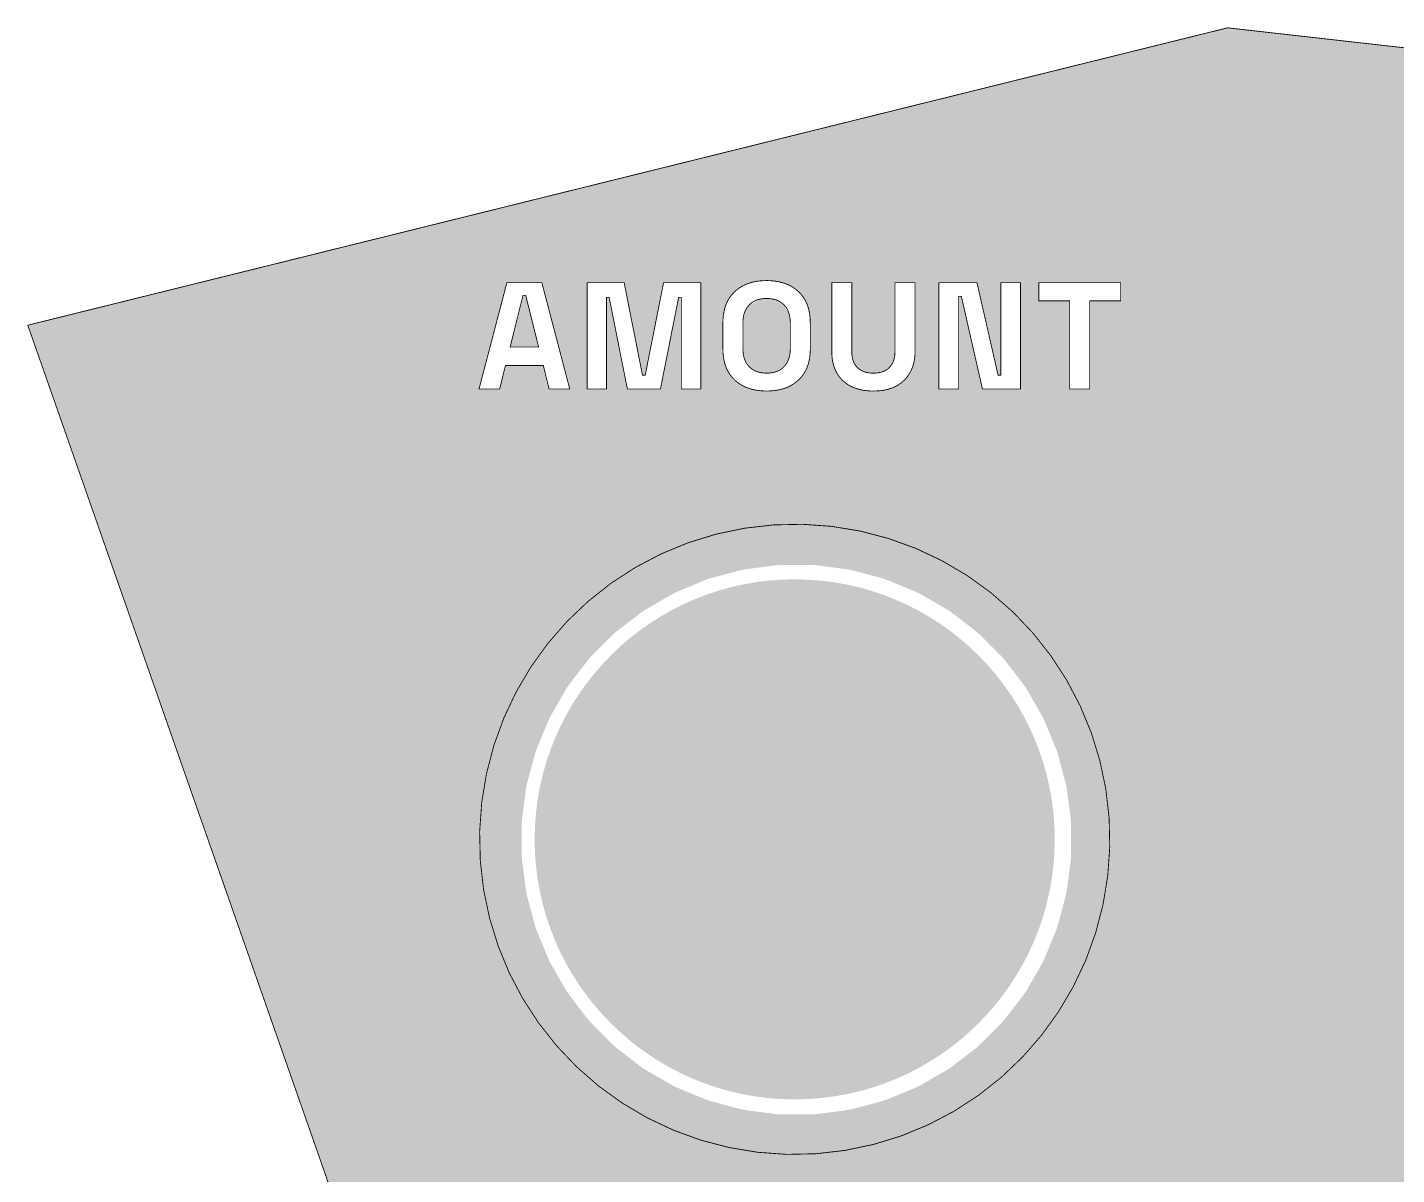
# Model space of a CAD drawing. Header units: inches. Extents: x 0 to 67, y 0 to 129.
# Drawn here: x 10.94 to 31.22, y 34.79 to 51.78 of the extents above; entities that cross this region are included whole.
import ezdxf

# ---------------------------------------------------------------- set-up
doc = ezdxf.new("R2010")
doc.units = ezdxf.units.IN
for name, color, linetype in [('Bottom Layer', 5, 'Continuous'), ('Bottom Solder', 6, 'Continuous'), ('Mechanical 2', 216, 'Continuous'), ('Mechanical 3', 76, 'Continuous'), ('Multi-Layer', 9, 'Continuous'), ('Pad Holes', 156, 'Continuous'), ('Top Layer', 1, 'Continuous'), ('Top Overlay', 2, 'Continuous'), ('Top Solder', 216, 'Continuous')]:
    doc.layers.add(name, color=color, linetype=linetype)

msp = doc.modelspace()

# ---------------------------------------------------------------- hatches: boundary and pattern name
at = {"layer": 'Bottom Layer'}
h = msp.add_hatch(color=5, dxfattribs=at)
edge = h.paths.add_edge_path()
edge.add_arc((22.306, 39.756), 3.75, 0, 360)
at = {"layer": 'Bottom Solder'}
h = msp.add_hatch(color=6, dxfattribs=at)
edge = h.paths.add_edge_path()
edge.add_arc((22.306, 39.756), 3.852, 0, 360)
at = {"layer": 'Multi-Layer'}
h = msp.add_hatch(color=9, dxfattribs=at)
edge = h.paths.add_edge_path()
edge.add_arc((22.306, 39.756), 3.75, 0, 360)
at = {"layer": 'Pad Holes'}
h = msp.add_hatch(color=7, dxfattribs=at)
edge = h.paths.add_edge_path()
edge.add_arc((22.306, 39.756), 3.75, 0, 360)
at = {"layer": 'Top Layer'}
h = msp.add_hatch(color=1, dxfattribs=at)
edge = h.paths.add_edge_path()
edge.add_arc((22.306, 39.756), 3.75, 0, 360)
at = {"layer": 'Top Overlay'}
h = msp.add_hatch(color=2, dxfattribs=at)
h.paths.add_polyline_path([(57.437, 48.532), (57.451, 48.511), (52.066, 33.14), (23.115, 25.143), (24.484, 21.409), (24.473, 21.386), (24.195, 21.312), (24.179, 21.304), (24.163, 21.301), (23.616, 21.075), (23.601, 21.065), (23.585, 21.06), (23.307, 20.899), (17.413, 29.189), (17.421, 29.213), (32.4, 33.429), (32.504, 33.616), (16.339, 31.983), (10.954, 47.355), (10.966, 47.377), (28.718, 51.777)])
h.paths.add_polyline_path([(41.834, 48.002), (41.827, 48.002), (41.827, 48.002), (41.827, 48.002), (41.827, 48.002), (41.179, 48.002), (41.179, 46.428), (41.475, 46.428), (41.475, 46.986), (41.493, 47.004), (41.827, 47.004), (41.837, 47.004), (41.858, 47.005), (41.879, 47.006), (41.899, 47.008), (41.91, 47.009), (41.916, 47.01), (41.93, 47.012), (41.943, 47.014), (41.956, 47.017), (41.962, 47.018), (41.972, 47.021), (41.99, 47.026), (42.009, 47.031), (42.027, 47.038), (42.036, 47.041), (42.042, 47.044), (42.053, 47.049), (42.065, 47.054), (42.076, 47.059), (42.082, 47.062), (42.093, 47.068), (42.115, 47.081), (42.136, 47.095), (42.156, 47.11), (42.166, 47.119), (42.18, 47.13), (42.207, 47.156), (42.231, 47.185), (42.252, 47.215), (42.262, 47.231), (42.262, 47.231), (42.274, 47.25), (42.294, 47.292), (42.309, 47.335), (42.32, 47.38), (42.324, 47.402), (42.325, 47.409), (42.326, 47.423), (42.328, 47.437), (42.329, 47.451), (42.329, 47.461), (42.329, 47.469), (42.33, 47.476), (42.33, 47.483), (42.33, 47.487), (42.33, 47.487), (42.33, 47.519), (42.33, 47.53), (42.329, 47.551), (42.327, 47.572), (42.325, 47.593), (42.324, 47.604), (42.323, 47.61), (42.321, 47.624), (42.318, 47.637), (42.315, 47.65), (42.312, 47.663), (42.308, 47.675), (42.304, 47.688), (42.3, 47.7), (42.298, 47.706), (42.294, 47.715), (42.287, 47.732), (42.278, 47.749), (42.269, 47.766), (42.264, 47.774), (42.25, 47.798), (42.216, 47.842), (42.177, 47.881), (42.133, 47.915), (42.109, 47.929), (42.106, 47.93), (42.101, 47.933), (42.095, 47.937), (42.089, 47.94), (42.086, 47.941), (42.069, 47.95), (42.033, 47.966), (41.996, 47.979), (41.958, 47.989), (41.939, 47.992), (41.932, 47.993), (41.919, 47.995), (41.905, 47.997), (41.891, 47.999), (41.884, 47.999), (41.877, 48), (41.863, 48.001), (41.85, 48.001), (41.848, 48.001), (41.848, 48.001)], flags=0)
h.paths.add_polyline_path([(47.279, 48.002), (46.982, 48.002), (46.982, 47.352), (46.398, 47.352), (46.398, 48.002), (46.101, 48.002), (46.101, 46.428), (46.398, 46.428), (46.398, 47.083), (46.982, 47.083), (46.982, 46.428), (47.279, 46.428)], flags=0)
h.paths.add_polyline_path([(24.088, 48.002), (23.791, 48.002), (23.791, 46.972), (23.791, 46.965), (23.791, 46.951), (23.79, 46.938), (23.789, 46.924), (23.788, 46.917), (23.788, 46.914), (23.787, 46.907), (23.786, 46.901), (23.784, 46.895), (23.784, 46.891), (23.783, 46.885), (23.78, 46.873), (23.778, 46.866), (23.77, 46.844), (23.77, 46.844), (23.761, 46.822), (23.752, 46.804), (23.736, 46.779), (23.718, 46.756), (23.708, 46.745), (23.7, 46.737), (23.682, 46.722), (23.663, 46.709), (23.642, 46.697), (23.632, 46.692), (23.626, 46.69), (23.614, 46.685), (23.602, 46.681), (23.59, 46.677), (23.584, 46.675), (23.581, 46.675), (23.575, 46.673), (23.568, 46.672), (23.562, 46.67), (23.559, 46.67), (23.559, 46.67), (23.555, 46.669), (23.548, 46.668), (23.542, 46.667), (23.535, 46.666), (23.531, 46.665), (23.528, 46.665), (23.52, 46.664), (23.513, 46.663), (23.506, 46.663), (23.502, 46.663), (23.499, 46.663), (23.491, 46.662), (23.483, 46.662), (23.476, 46.662), (23.472, 46.662), (23.465, 46.662), (23.45, 46.662), (23.435, 46.663), (23.42, 46.664), (23.413, 46.665), (23.409, 46.666), (23.402, 46.667), (23.396, 46.668), (23.389, 46.669), (23.385, 46.67), (23.382, 46.67), (23.376, 46.672), (23.369, 46.673), (23.363, 46.675), (23.359, 46.675), (23.353, 46.677), (23.341, 46.681), (23.329, 46.685), (23.318, 46.69), (23.312, 46.692), (23.304, 46.696), (23.288, 46.704), (23.273, 46.714), (23.271, 46.715), (23.251, 46.73), (23.251, 46.73), (23.234, 46.745), (23.222, 46.758), (23.201, 46.787), (23.184, 46.818), (23.171, 46.85), (23.166, 46.867), (23.164, 46.873), (23.161, 46.886), (23.159, 46.898), (23.157, 46.911), (23.156, 46.917), (23.155, 46.92), (23.155, 46.927), (23.154, 46.934), (23.154, 46.94), (23.153, 46.944), (23.153, 46.947), (23.153, 46.954), (23.153, 46.961), (23.153, 46.968), (23.153, 46.972), (23.153, 48.002), (22.856, 48.002), (22.856, 46.981), (22.856, 46.968), (22.856, 46.942), (22.858, 46.916), (22.861, 46.89), (22.862, 46.877), (22.863, 46.869), (22.866, 46.853), (22.869, 46.837), (22.872, 46.821), (22.874, 46.813), (22.875, 46.805), (22.879, 46.79), (22.884, 46.775), (22.889, 46.76), (22.891, 46.753), (22.895, 46.742), (22.903, 46.721), (22.913, 46.7), (22.923, 46.679), (22.928, 46.669), (22.947, 46.637), (22.992, 46.578), (23.046, 46.526), (23.106, 46.483), (23.139, 46.466), (23.154, 46.459), (23.183, 46.447), (23.213, 46.435), (23.244, 46.426), (23.26, 46.422), (23.268, 46.42), (23.284, 46.416), (23.301, 46.413), (23.318, 46.41), (23.326, 46.408), (23.335, 46.407), (23.353, 46.404), (23.37, 46.402), (23.388, 46.401), (23.406, 46.399), (23.425, 46.398), (23.444, 46.398), (23.463, 46.397), (23.472, 46.397), (23.486, 46.397), (23.514, 46.398), (23.541, 46.399), (23.569, 46.402), (23.583, 46.403), (23.591, 46.404), (23.608, 46.407), (23.626, 46.409), (23.642, 46.413), (23.659, 46.416), (23.675, 46.42), (23.691, 46.424), (23.707, 46.428), (23.715, 46.431), (23.722, 46.433), (23.737, 46.438), (23.752, 46.444), (23.767, 46.45), (23.774, 46.453), (23.774, 46.453), (23.778, 46.455), (23.785, 46.458), (23.792, 46.461), (23.799, 46.465), (23.802, 46.466), (23.816, 46.473), (23.842, 46.489), (23.867, 46.505), (23.891, 46.523), (23.903, 46.533), (23.92, 46.548), (23.95, 46.579), (23.978, 46.613), (24.003, 46.65), (24.013, 46.669), (24.023, 46.686), (24.039, 46.721), (24.054, 46.757), (24.063, 46.789), (24.065, 46.794), (24.07, 46.813), (24.07, 46.813), (24.07, 46.813), (24.071, 46.821), (24.075, 46.837), (24.078, 46.853), (24.08, 46.869), (24.083, 46.886), (24.085, 46.903), (24.086, 46.92), (24.087, 46.937), (24.088, 46.946), (24.088, 46.95), (24.088, 46.959), (24.088, 46.968), (24.088, 46.977), (24.088, 46.981), (24.088, 46.981)], flags=0)
h.paths.add_polyline_path([(25.651, 48.002), (25.359, 48.002), (25.359, 46.631), (25.319, 46.631), (25.006, 48.002), (24.442, 48.002), (24.442, 46.428), (24.734, 46.428), (24.734, 47.799), (24.775, 47.799), (25.087, 46.428), (25.651, 46.428)], flags=0)
h.paths.add_polyline_path([(20.915, 48.002), (20.364, 48.002), (20.092, 46.631), (20.052, 46.631), (19.78, 48.002), (19.231, 48.002), (19.231, 46.428), (19.518, 46.428), (19.518, 47.784), (19.558, 47.784), (19.828, 46.428), (20.318, 46.428), (20.587, 47.784), (20.628, 47.784), (20.628, 46.428), (20.915, 46.428)], flags=0)
h.paths.add_polyline_path([(44.381, 48.002), (43.168, 48.002), (43.168, 47.732), (43.627, 47.732), (43.627, 46.428), (43.923, 46.428), (43.923, 47.732), (44.381, 47.732)], flags=0)
h.paths.add_polyline_path([(42.899, 48.002), (42.603, 48.002), (42.603, 46.428), (42.899, 46.428)], flags=0)
h.paths.add_polyline_path([(27.134, 48.002), (25.921, 48.002), (25.921, 47.732), (26.379, 47.732), (26.379, 46.428), (26.676, 46.428), (26.676, 47.732), (27.134, 47.732)], flags=0)
h.paths.add_polyline_path([(18.561, 48.002), (18.043, 48.002), (17.631, 46.428), (17.936, 46.428), (18.022, 46.775), (18.583, 46.775), (18.669, 46.428), (18.974, 46.428)], flags=0)
h.paths.add_polyline_path([(21.876, 48.033), (21.847, 48.032), (21.819, 48.03), (21.79, 48.028), (21.776, 48.026), (21.77, 48.025), (21.756, 48.024), (21.743, 48.022), (21.73, 48.019), (21.723, 48.018), (21.71, 48.016), (21.685, 48.01), (21.66, 48.003), (21.636, 47.996), (21.624, 47.992), (21.612, 47.988), (21.589, 47.979), (21.567, 47.969), (21.545, 47.958), (21.534, 47.953), (21.518, 47.944), (21.488, 47.925), (21.459, 47.904), (21.431, 47.882), (21.418, 47.869), (21.396, 47.849), (21.357, 47.803), (21.324, 47.753), (21.297, 47.7), (21.287, 47.672), (21.282, 47.66), (21.274, 47.635), (21.267, 47.611), (21.264, 47.596), (21.261, 47.586), (21.259, 47.573), (21.257, 47.566), (21.255, 47.553), (21.255, 47.553), (21.254, 47.549), (21.253, 47.539), (21.251, 47.526), (21.249, 47.512), (21.247, 47.498), (21.246, 47.484), (21.245, 47.47), (21.245, 47.463), (21.244, 47.455), (21.243, 47.44), (21.243, 47.426), (21.243, 47.411), (21.243, 47.403), (21.243, 47.027), (21.243, 47.012), (21.244, 46.983), (21.245, 46.954), (21.248, 46.925), (21.25, 46.911), (21.251, 46.904), (21.253, 46.89), (21.255, 46.877), (21.257, 46.864), (21.26, 46.85), (21.263, 46.838), (21.266, 46.825), (21.269, 46.812), (21.271, 46.806), (21.274, 46.794), (21.282, 46.77), (21.291, 46.747), (21.301, 46.724), (21.306, 46.712), (21.316, 46.691), (21.341, 46.65), (21.369, 46.611), (21.401, 46.576), (21.418, 46.559), (21.44, 46.539), (21.488, 46.503), (21.54, 46.472), (21.595, 46.447), (21.624, 46.438), (21.636, 46.433), (21.66, 46.426), (21.685, 46.42), (21.71, 46.414), (21.723, 46.412), (21.723, 46.412), (21.73, 46.411), (21.743, 46.408), (21.756, 46.406), (21.77, 46.404), (21.783, 46.403), (21.797, 46.401), (21.811, 46.4), (21.825, 46.399), (21.839, 46.398), (21.854, 46.398), (21.868, 46.397), (21.883, 46.397), (21.89, 46.397), (21.904, 46.397), (21.933, 46.398), (21.961, 46.4), (21.99, 46.402), (22.004, 46.404), (22.011, 46.404), (22.024, 46.406), (22.037, 46.408), (22.051, 46.411), (22.064, 46.413), (22.076, 46.416), (22.089, 46.418), (22.102, 46.421), (22.108, 46.423), (22.12, 46.426), (22.144, 46.433), (22.168, 46.441), (22.191, 46.45), (22.203, 46.455), (22.225, 46.465), (22.267, 46.488), (22.307, 46.514), (22.345, 46.543), (22.362, 46.559), (22.362, 46.559), (22.384, 46.58), (22.423, 46.626), (22.456, 46.676), (22.483, 46.729), (22.494, 46.758), (22.498, 46.77), (22.506, 46.794), (22.513, 46.819), (22.519, 46.844), (22.522, 46.857), (22.523, 46.864), (22.525, 46.877), (22.528, 46.89), (22.53, 46.904), (22.531, 46.918), (22.533, 46.932), (22.534, 46.946), (22.535, 46.96), (22.536, 46.975), (22.537, 46.99), (22.537, 47.004), (22.537, 47.019), (22.537, 47.027), (22.537, 47.027), (22.537, 47.403), (22.537, 47.418), (22.537, 47.447), (22.535, 47.476), (22.532, 47.505), (22.53, 47.519), (22.53, 47.526), (22.528, 47.539), (22.526, 47.549), (22.525, 47.553), (22.525, 47.553), (22.523, 47.566), (22.522, 47.573), (22.522, 47.573), (22.52, 47.579), (22.518, 47.592), (22.518, 47.592), (22.517, 47.596), (22.514, 47.605), (22.511, 47.617), (22.509, 47.624), (22.506, 47.636), (22.498, 47.659), (22.489, 47.683), (22.48, 47.706), (22.474, 47.717), (22.464, 47.738), (22.44, 47.779), (22.411, 47.818), (22.38, 47.853), (22.362, 47.869), (22.34, 47.89), (22.292, 47.926), (22.24, 47.957), (22.185, 47.982), (22.157, 47.992), (22.144, 47.996), (22.12, 48.003), (22.095, 48.01), (22.07, 48.016), (22.044, 48.021), (22.017, 48.025), (21.989, 48.028), (21.962, 48.03), (21.948, 48.031), (21.941, 48.032), (21.926, 48.032), (21.912, 48.033), (21.897, 48.033), (21.89, 48.033)], flags=0)
h.paths.add_polyline_path([(44.552, 43.82), (44.302, 43.82), (44.053, 43.82), (44.036, 43.817), (44.019, 43.818), (43.524, 43.753), (43.508, 43.747), (43.49, 43.746), (43.008, 43.617), (42.993, 43.609), (42.976, 43.606), (42.515, 43.415), (42.5, 43.405), (42.484, 43.4), (42.052, 43.15), (42.039, 43.139), (42.023, 43.131), (41.627, 42.827), (41.616, 42.814), (41.602, 42.805), (41.249, 42.452), (41.239, 42.437), (41.226, 42.426), (40.922, 42.03), (40.915, 42.015), (40.903, 42.002), (40.654, 41.569), (40.648, 41.553), (40.639, 41.539), (40.448, 41.077), (40.444, 41.061), (40.437, 41.045), (40.307, 40.563), (40.306, 40.546), (40.301, 40.53), (40.236, 40.035), (40.237, 40.017), (40.233, 40.001), (40.233, 39.751), (40.233, 39.501), (40.237, 39.485), (40.236, 39.467), (40.301, 38.972), (40.306, 38.956), (40.307, 38.939), (40.437, 38.457), (40.444, 38.441), (40.448, 38.425), (40.639, 37.963), (40.648, 37.949), (40.654, 37.933), (40.903, 37.5), (40.915, 37.487), (40.922, 37.472), (41.226, 37.076), (41.239, 37.065), (41.249, 37.05), (41.602, 36.697), (41.616, 36.688), (41.627, 36.675), (42.023, 36.371), (42.039, 36.363), (42.052, 36.352), (42.484, 36.102), (42.5, 36.097), (42.515, 36.087), (42.976, 35.896), (42.993, 35.893), (43.008, 35.885), (43.49, 35.756), (43.508, 35.755), (43.524, 35.749), (44.019, 35.684), (44.036, 35.685), (44.053, 35.682), (44.302, 35.682), (44.302, 35.682), (44.552, 35.682), (44.569, 35.685), (44.586, 35.684), (45.081, 35.749), (45.097, 35.755), (45.114, 35.756), (45.597, 35.885), (45.612, 35.893), (45.629, 35.896), (46.09, 36.087), (46.104, 36.097), (46.121, 36.102), (46.553, 36.352), (46.566, 36.363), (46.581, 36.371), (46.978, 36.675), (46.989, 36.688), (47.003, 36.697), (47.356, 37.05), (47.366, 37.065), (47.378, 37.076), (47.683, 37.472), (47.69, 37.487), (47.701, 37.5), (47.951, 37.933), (47.957, 37.949), (47.966, 37.963), (48.157, 38.425), (48.16, 38.441), (48.168, 38.457), (48.297, 38.939), (48.298, 38.956), (48.304, 38.972), (48.369, 39.467), (48.368, 39.485), (48.371, 39.501), (48.371, 39.751), (48.371, 39.751), (48.371, 40.001), (48.368, 40.017), (48.369, 40.035), (48.304, 40.53), (48.298, 40.546), (48.297, 40.563), (48.168, 41.045), (48.161, 41.061), (48.157, 41.077), (47.966, 41.539), (47.957, 41.553), (47.951, 41.569), (47.701, 42.002), (47.69, 42.015), (47.683, 42.03), (47.378, 42.426), (47.366, 42.437), (47.356, 42.452), (47.003, 42.805), (46.989, 42.814), (46.978, 42.827), (46.581, 43.131), (46.566, 43.139), (46.553, 43.15), (46.121, 43.4), (46.104, 43.405), (46.09, 43.415), (45.629, 43.606), (45.612, 43.609), (45.597, 43.617), (45.114, 43.746), (45.097, 43.747), (45.081, 43.753), (44.586, 43.818), (44.569, 43.817)], flags=0)
h.paths.add_polyline_path([(22.581, 43.82), (22.331, 43.82), (22.082, 43.82), (22.065, 43.817), (22.048, 43.818), (21.553, 43.753), (21.537, 43.747), (21.519, 43.746), (21.037, 43.617), (21.022, 43.609), (21.005, 43.606), (20.544, 43.415), (20.529, 43.405), (20.513, 43.4), (20.081, 43.15), (20.068, 43.139), (20.052, 43.131), (19.656, 42.827), (19.645, 42.814), (19.631, 42.805), (19.278, 42.452), (19.268, 42.437), (19.255, 42.426), (18.951, 42.03), (18.944, 42.015), (18.932, 42.002), (18.683, 41.569), (18.677, 41.553), (18.668, 41.539), (18.477, 41.077), (18.473, 41.061), (18.466, 41.045), (18.336, 40.563), (18.335, 40.546), (18.33, 40.53), (18.265, 40.035), (18.266, 40.017), (18.262, 40.001), (18.262, 39.751), (18.262, 39.501), (18.266, 39.485), (18.265, 39.467), (18.33, 38.972), (18.335, 38.956), (18.336, 38.939), (18.466, 38.457), (18.473, 38.441), (18.477, 38.425), (18.668, 37.963), (18.677, 37.949), (18.683, 37.933), (18.932, 37.5), (18.944, 37.487), (18.951, 37.472), (19.255, 37.076), (19.268, 37.065), (19.278, 37.05), (19.631, 36.697), (19.645, 36.688), (19.656, 36.675), (20.052, 36.371), (20.068, 36.363), (20.081, 36.352), (20.513, 36.102), (20.529, 36.097), (20.544, 36.087), (21.005, 35.896), (21.022, 35.893), (21.037, 35.885), (21.519, 35.756), (21.537, 35.755), (21.553, 35.749), (22.048, 35.684), (22.065, 35.685), (22.082, 35.682), (22.331, 35.682), (22.331, 35.682), (22.581, 35.682), (22.598, 35.685), (22.615, 35.684), (23.11, 35.749), (23.126, 35.755), (23.143, 35.756), (23.626, 35.885), (23.641, 35.893), (23.658, 35.896), (24.119, 36.087), (24.133, 36.097), (24.15, 36.102), (24.582, 36.352), (24.595, 36.363), (24.61, 36.371), (25.007, 36.675), (25.018, 36.688), (25.032, 36.697), (25.385, 37.05), (25.395, 37.065), (25.407, 37.076), (25.712, 37.472), (25.719, 37.487), (25.73, 37.5), (25.98, 37.933), (25.986, 37.949), (25.995, 37.963), (26.186, 38.425), (26.189, 38.441), (26.197, 38.457), (26.326, 38.939), (26.327, 38.956), (26.333, 38.972), (26.398, 39.467), (26.397, 39.485), (26.4, 39.501), (26.4, 39.751), (26.4, 39.751), (26.4, 40.001), (26.397, 40.017), (26.398, 40.035), (26.333, 40.53), (26.327, 40.546), (26.326, 40.563), (26.197, 41.045), (26.19, 41.061), (26.186, 41.077), (25.995, 41.539), (25.986, 41.553), (25.98, 41.569), (25.73, 42.002), (25.719, 42.015), (25.712, 42.03), (25.407, 42.426), (25.395, 42.437), (25.385, 42.452), (25.032, 42.805), (25.018, 42.814), (25.007, 42.827), (24.61, 43.131), (24.595, 43.139), (24.582, 43.15), (24.15, 43.4), (24.133, 43.405), (24.119, 43.415), (23.658, 43.606), (23.641, 43.609), (23.626, 43.617), (23.143, 43.746), (23.126, 43.747), (23.11, 43.753), (22.615, 43.818), (22.598, 43.817)], flags=0)
h.paths.add_polyline_path([(35.89, 32.844), (35.226, 32.736), (35.431, 31.486), (34.655, 31.347), (34.635, 31.362), (34.447, 32.508), (33.784, 32.4), (34.303, 29.223), (34.966, 29.331), (34.746, 30.681), (35.521, 30.819), (35.542, 30.804), (35.745, 29.559), (36.409, 29.667), (36.201, 30.941), (36.407, 30.977), (36.298, 31.64), (36.11, 31.607), (36.09, 31.622)], flags=0)
h.paths.add_polyline_path([(31.771, 32.036), (31.672, 31.633), (31.491, 31.595), (32.037, 28.854), (32.213, 28.891), (32.522, 28.443), (33.851, 29.366), (33.462, 29.932), (32.656, 29.376), (32.632, 29.385), (32.278, 31.178), (32.295, 31.197), (33.082, 31.122), (33.252, 31.79)], flags=0)
h.paths.add_polyline_path([(30.09, 31.547), (29.314, 31.411), (29.335, 31.298), (29.32, 31.277), (28.678, 31.187), (28.786, 30.411), (29.474, 30.505), (29.956, 27.758), (30.731, 27.894), (30.254, 30.595), (30.269, 30.615), (30.967, 30.707), (30.859, 31.483), (30.116, 31.383)], flags=0)
h.paths.add_polyline_path([(27.884, 31.128), (27.062, 30.994), (27.705, 27.058), (28.527, 27.191)], flags=0)
h.paths.add_polyline_path([(24.886, 30.753), (24.094, 30.603), (24.934, 26.168), (25.726, 26.318), (25.523, 27.389), (26.89, 29.261), (26.252, 29.857), (26.178, 29.757), (24.922, 30.563)], flags=0)
for points in [[(18.091, 47.049), (18.513, 47.049), (18.322, 47.815), (18.282, 47.815)], [(18.091, 47.049), (18.282, 47.815), (18.322, 47.815), (18.513, 47.049)], [(19.518, 46.685), (19.518, 47.784), (19.558, 47.784), (19.693, 47.106), (19.772, 46.71)], [(20.374, 46.71), (20.628, 46.685), (20.628, 47.784), (20.587, 47.784)], [(24.734, 46.834), (24.96, 46.834), (24.988, 46.862), (24.931, 47.114), (24.775, 47.799), (24.734, 47.799)], [(25.105, 47.568), (25.273, 46.863), (25.319, 46.631), (25.359, 46.631), (25.359, 47.596)], [(19.943, 47.182), (20.052, 46.631), (20.092, 46.631), (20.202, 47.182)]]:
    msp.add_hatch(color=2, dxfattribs=at).paths.add_polyline_path(points)
h = msp.add_hatch(color=2, dxfattribs=at)
edge = h.paths.add_edge_path()
edge.add_arc((21.868, 47.021), 0.358, 249.6299, 258.7066)
edge.add_arc((21.88, 47.077), 0.415, 258.5972, 262.705)
edge.add_arc((21.889, 47.156), 0.494, 262.8289, 270.1526)
edge.add_arc((21.89, 47.2), 0.538, 269.9645, 273.4332)
edge.add_arc((21.894, 47.134), 0.472, 273.4348, 277.2232)
edge.add_arc((21.901, 47.085), 0.423, 277.2123, 281.2837)
edge.add_arc((21.914, 47.023), 0.359, 281.1835, 290.2856)
edge.add_arc((21.94, 46.957), 0.288, 289.9621, 316.4835)
edge.add_arc((21.931, 46.968), 0.303, 316.0591, 331.1583)
edge.add_arc((21.911, 46.979), 0.325, 331.1946, 340.7155)
edge.add_arc((21.863, 46.996), 0.376, 340.7391, 349.3358)
edge.add_arc((21.806, 47.007), 0.434, 349.2343, 353.1246)
edge.add_arc((21.727, 47.016), 0.514, 353.218, 360.1384)
edge.add_line((22.241, 47.017), (22.241, 47.413))
edge.add_arc((21.695, 47.413), 0.545, 359.9672, 363.286)
edge.add_arc((21.758, 47.417), 0.483, 3.2765, 6.8926)
edge.add_arc((21.808, 47.423), 0.432, 6.8711, 10.7731)
edge.add_arc((21.863, 47.434), 0.376, 10.6591, 19.2574)
edge.add_arc((21.926, 47.458), 0.309, 19.0001, 43.8111)
edge.add_arc((21.943, 47.477), 0.283, 43.3917, 64.8242)
edge.add_arc((21.923, 47.437), 0.328, 64.7316, 74.4087)
edge.add_arc((21.91, 47.39), 0.377, 74.307, 78.7124)
edge.add_arc((21.901, 47.349), 0.419, 78.6908, 82.8021)
edge.add_arc((21.891, 47.265), 0.504, 82.897, 90.1554)
edge.add_arc((21.89, 47.245), 0.523, 89.952, 93.483)
edge.add_arc((21.886, 47.306), 0.462, 93.4552, 97.2893)
edge.add_arc((21.876, 47.374), 0.394, 97.1781, 105.6956)
edge.add_arc((21.851, 47.456), 0.308, 105.2552, 135.4736)
edge.add_arc((21.86, 47.456), 0.314, 136.6586, 156.0246)
edge.add_arc((21.895, 47.44), 0.353, 155.9718, 164.9216)
edge.add_arc((21.953, 47.425), 0.412, 164.9422, 173.0125)
edge.add_arc((22.04, 47.414), 0.501, 173.02, 180.125)
edge.add_line((21.54, 47.413), (21.54, 47.017))
edge.add_arc((22.067, 47.017), 0.527, 179.9653, 183.3982)
edge.add_arc((21.992, 47.012), 0.452, 183.3048, 190.9037)
edge.add_arc((21.92, 46.998), 0.379, 190.9083, 199.4408)
edge.add_arc((21.863, 46.976), 0.318, 199.2253, 223.2558)
edge.add_arc((21.849, 46.971), 0.304, 224.4159, 234.499)
edge.add_arc((21.85, 46.975), 0.308, 234.6329, 249.666)
h = msp.add_hatch(color=2, dxfattribs=at)
edge = h.paths.add_edge_path()
edge.add_arc((21.863, 46.976), 0.318, 199.22, 223.2581, ccw=False)
edge.add_arc((21.92, 46.998), 0.379, 190.9113, 199.4477, ccw=False)
edge.add_arc((21.993, 47.012), 0.453, 183.3086, 190.8956, ccw=False)
edge.add_arc((22.069, 47.017), 0.529, 179.9749, 183.3974, ccw=False)
edge.add_line((21.54, 47.017), (21.54, 47.413))
edge.add_arc((22.04, 47.414), 0.5, 173.0163, 180.1241, ccw=False)
edge.add_arc((21.952, 47.425), 0.412, 164.9399, 173.0188, ccw=False)
edge.add_arc((21.895, 47.44), 0.353, 155.9736, 164.9215, ccw=False)
edge.add_arc((21.86, 47.456), 0.314, 136.6621, 156.0227, ccw=False)
edge.add_arc((21.851, 47.456), 0.308, 105.2552, 135.4696, ccw=False)
edge.add_arc((21.876, 47.374), 0.394, 97.1799, 105.6958, ccw=False)
edge.add_arc((21.886, 47.306), 0.462, 93.4632, 97.2991, ccw=False)
edge.add_arc((21.89, 47.246), 0.522, 89.9466, 93.4794, ccw=False)
edge.add_arc((21.891, 47.264), 0.504, 82.9046, 90.152, ccw=False)
edge.add_arc((21.901, 47.346), 0.421, 78.7045, 82.7899, ccw=False)
edge.add_arc((21.91, 47.39), 0.377, 74.3002, 78.7021, ccw=False)
edge.add_arc((21.923, 47.437), 0.328, 64.7359, 74.4125, ccw=False)
edge.add_arc((21.943, 47.477), 0.284, 43.3965, 64.8172, ccw=False)
edge.add_arc((21.926, 47.458), 0.309, 18.9987, 43.8118, ccw=False)
edge.add_arc((21.864, 47.434), 0.375, 10.6598, 19.2653, ccw=False)
edge.add_arc((21.808, 47.423), 0.432, 6.865, 10.7694, ccw=False)
edge.add_arc((21.754, 47.417), 0.486, 3.2899, 6.8792, ccw=False)
edge.add_arc((21.698, 47.413), 0.542, -0.042, 3.2951, ccw=False)
edge.add_line((22.241, 47.413), (22.241, 47.017))
edge.add_arc((21.727, 47.016), 0.514, -6.7835, 0.1398, ccw=False)
edge.add_arc((21.806, 47.007), 0.434, 349.2337, 353.1237, ccw=False)
edge.add_arc((21.863, 46.996), 0.376, 340.7405, 349.3408, ccw=False)
edge.add_arc((21.911, 46.979), 0.325, 331.1948, 340.7153, ccw=False)
edge.add_arc((21.931, 46.968), 0.303, 316.0576, 331.1546, ccw=False)
edge.add_arc((21.94, 46.957), 0.288, 289.959, 316.4903, ccw=False)
edge.add_arc((21.914, 47.023), 0.359, 281.1837, 290.2805, ccw=False)
edge.add_arc((21.901, 47.082), 0.42, 277.1995, 281.2981, ccw=False)
edge.add_arc((21.894, 47.137), 0.475, 273.4404, 277.2075, ccw=False)
edge.add_arc((21.89, 47.198), 0.536, 269.9643, 273.4424, ccw=False)
edge.add_arc((21.889, 47.156), 0.494, 262.8324, 270.1488, ccw=False)
edge.add_arc((21.88, 47.076), 0.413, 258.5956, 262.7195, ccw=False)
edge.add_arc((21.868, 47.022), 0.359, 249.6361, 258.6941, ccw=False)
edge.add_arc((21.85, 46.975), 0.308, 234.6278, 249.6695, ccw=False)
edge.add_arc((21.849, 46.972), 0.304, 224.4227, 234.4998, ccw=False)
at = {"layer": 'Top Solder'}
h = msp.add_hatch(color=216, dxfattribs=at)
edge = h.paths.add_edge_path()
edge.add_arc((22.306, 39.756), 3.852, 0, 360)

# ---------------------------------------------------------------- linework, layer by layer
at = {"layer": 'Mechanical 2', "const_width": 0.0127}
for points in [[(17.64, 39.872, -0.414214), (22.422, 44.423)], [(22.422, 44.423, -0.414214), (26.973, 39.641)], [(22.191, 35.09, -0.414214), (17.64, 39.872)], [(26.973, 39.641, -0.414214), (22.191, 35.09)]]:
    msp.add_lwpolyline(points, format="xyb", dxfattribs=at)
at = {"layer": 'Mechanical 2', "const_width": 0.00635}
for points in [[(22.419, 44.423, 1), (22.425, 44.423, 1)], [(22.419, 44.423, 1), (22.425, 44.423, 1)], [(17.637, 39.872, 1), (17.643, 39.872, 1)], [(17.637, 39.872, 1), (17.643, 39.872, 1)], [(26.97, 39.641, 1), (26.976, 39.641, 1)], [(26.97, 39.641, 1), (26.976, 39.641, 1)], [(22.188, 35.09, 1), (22.194, 35.09, 1)], [(22.188, 35.09, 1), (22.194, 35.09, 1)]]:
    msp.add_lwpolyline(points, format="xyb", close=True, dxfattribs=at)
at = {"layer": 'Mechanical 3', "const_width": 0.0127}
for points in [[(10.947, 47.372), (28.718, 51.777)], [(28.718, 51.777), (57.458, 48.53)], [(17.631, 46.428), (18.043, 48.002)], [(18.043, 48.002), (18.561, 48.002)], [(18.561, 48.002), (18.974, 46.428)], [(19.231, 48.002), (19.78, 48.002)], [(19.231, 46.428), (19.231, 48.002)], [(19.78, 48.002), (20.052, 46.631)], [(20.092, 46.631), (20.364, 48.002)], [(20.364, 48.002), (20.915, 48.002)], [(20.915, 46.428), (20.915, 48.002)], [(22.856, 48.002), (23.153, 48.002)], [(22.856, 46.981), (22.856, 48.002)], [(23.153, 46.972), (23.153, 48.002)], [(23.791, 46.972), (23.791, 48.002)], [(23.791, 48.002), (24.088, 48.002)], [(24.088, 46.981), (24.088, 48.002)], [(24.442, 48.002), (25.006, 48.002)], [(24.442, 46.428), (24.442, 48.002)], [(25.006, 48.002), (25.319, 46.631)], [(25.359, 46.631), (25.359, 48.002)], [(25.359, 48.002), (25.651, 48.002)], [(25.651, 46.428), (25.651, 48.002)], [(25.921, 47.732), (25.921, 48.002)], [(25.921, 48.002), (27.134, 48.002)], [(27.134, 47.732), (27.134, 48.002)], [(18.091, 47.049), (18.282, 47.815)], [(18.282, 47.815), (18.322, 47.815)], [(18.322, 47.815), (18.513, 47.049)], [(19.518, 46.428), (19.518, 47.784)], [(19.518, 47.784), (19.558, 47.784)], [(19.558, 47.784), (19.828, 46.428)], [(20.318, 46.428), (20.587, 47.784)], [(20.587, 47.784), (20.628, 47.784)], [(20.628, 46.428), (20.628, 47.784)], [(24.734, 46.428), (24.734, 47.799)], [(24.734, 47.799), (24.775, 47.799)], [(24.775, 47.799), (25.087, 46.428)], [(25.921, 47.732), (26.379, 47.732)], [(26.379, 46.428), (26.379, 47.732)], [(26.676, 46.428), (26.676, 47.732)], [(26.676, 47.732), (27.134, 47.732)], [(10.947, 47.372), (16.339, 31.983)], [(21.243, 47.027), (21.243, 47.403)], [(21.54, 47.017), (21.54, 47.413)], [(22.241, 47.017), (22.241, 47.413)], [(22.537, 47.027), (22.537, 47.403)], [(18.091, 47.049), (18.513, 47.049)], [(17.936, 46.428), (18.022, 46.775)], [(18.022, 46.775), (18.583, 46.775)], [(18.583, 46.775), (18.669, 46.428)], [(20.052, 46.631), (20.092, 46.631)], [(25.319, 46.631), (25.359, 46.631)], [(17.631, 46.428), (17.936, 46.428)], [(18.669, 46.428), (18.974, 46.428)], [(19.231, 46.428), (19.518, 46.428)], [(19.828, 46.428), (20.318, 46.428)], [(20.628, 46.428), (20.915, 46.428)], [(24.442, 46.428), (24.734, 46.428)], [(25.087, 46.428), (25.651, 46.428)], [(26.379, 46.428), (26.676, 46.428)]]:
    msp.add_lwpolyline(points, dxfattribs=at)
at = {"layer": 'Mechanical 3', "const_width": 0.00635}
for points in [[(28.714, 51.777, 1), (28.721, 51.777, 1)], [(28.714, 51.777, 1), (28.721, 51.777, 1)], [(18.04, 48.002, 1), (18.046, 48.002, 1)], [(18.04, 48.002, 1), (18.046, 48.002, 1)], [(18.557, 48.002, 1), (18.564, 48.002, 1)], [(18.557, 48.002, 1), (18.564, 48.002, 1)], [(19.227, 48.002, 1), (19.234, 48.002, 1)], [(19.227, 48.002, 1), (19.234, 48.002, 1)], [(19.777, 48.002, 1), (19.783, 48.002, 1)], [(19.777, 48.002, 1), (19.783, 48.002, 1)], [(20.361, 48.002, 1), (20.367, 48.002, 1)], [(20.361, 48.002, 1), (20.367, 48.002, 1)], [(20.912, 48.002, 1), (20.918, 48.002, 1)], [(20.912, 48.002, 1), (20.918, 48.002, 1)], [(21.415, 47.869, 1), (21.421, 47.869, 1)], [(21.415, 47.869, 1), (21.421, 47.869, 1)], [(21.531, 47.953, 1), (21.537, 47.953, 1)], [(21.531, 47.953, 1), (21.537, 47.953, 1)], [(21.621, 47.992, 1), (21.627, 47.992, 1)], [(21.621, 47.992, 1), (21.627, 47.992, 1)], [(21.72, 48.018, 1), (21.726, 48.018, 1)], [(21.72, 48.018, 1), (21.726, 48.018, 1)], [(21.773, 48.026, 1), (21.779, 48.026, 1)], [(21.773, 48.026, 1), (21.779, 48.026, 1)], [(21.887, 48.033, 1), (21.893, 48.033, 1)], [(21.887, 48.033, 1), (21.893, 48.033, 1)], [(21.945, 48.031, 1), (21.951, 48.031, 1)], [(21.945, 48.031, 1), (21.951, 48.031, 1)], [(22.054, 48.018, 1), (22.06, 48.018, 1)], [(22.054, 48.018, 1), (22.06, 48.018, 1)], [(22.153, 47.992, 1), (22.16, 47.992, 1)], [(22.153, 47.992, 1), (22.16, 47.992, 1)], [(22.359, 47.869, 1), (22.365, 47.869, 1)], [(22.359, 47.869, 1), (22.365, 47.869, 1)], [(22.853, 48.002, 1), (22.859, 48.002, 1)], [(22.853, 48.002, 1), (22.859, 48.002, 1)], [(23.149, 48.002, 1), (23.156, 48.002, 1)], [(23.149, 48.002, 1), (23.156, 48.002, 1)], [(23.788, 48.002, 1), (23.795, 48.002, 1)], [(23.788, 48.002, 1), (23.795, 48.002, 1)], [(24.085, 48.002, 1), (24.091, 48.002, 1)], [(24.085, 48.002, 1), (24.091, 48.002, 1)], [(24.439, 48.002, 1), (24.446, 48.002, 1)], [(24.439, 48.002, 1), (24.446, 48.002, 1)], [(25.003, 48.002, 1), (25.009, 48.002, 1)], [(25.003, 48.002, 1), (25.009, 48.002, 1)], [(25.356, 48.002, 1), (25.362, 48.002, 1)], [(25.356, 48.002, 1), (25.362, 48.002, 1)], [(25.648, 48.002, 1), (25.654, 48.002, 1)], [(25.648, 48.002, 1), (25.654, 48.002, 1)], [(25.917, 48.002, 1), (25.924, 48.002, 1)], [(25.917, 48.002, 1), (25.924, 48.002, 1)], [(27.131, 48.002, 1), (27.137, 48.002, 1)], [(27.131, 48.002, 1), (27.137, 48.002, 1)], [(18.279, 47.815, 1), (18.285, 47.815, 1)], [(18.279, 47.815, 1), (18.285, 47.815, 1)], [(18.319, 47.815, 1), (18.325, 47.815, 1)], [(18.319, 47.815, 1), (18.325, 47.815, 1)], [(19.515, 47.784, 1), (19.521, 47.784, 1)], [(19.515, 47.784, 1), (19.521, 47.784, 1)], [(19.555, 47.784, 1), (19.562, 47.784, 1)], [(19.555, 47.784, 1), (19.562, 47.784, 1)], [(20.584, 47.784, 1), (20.59, 47.784, 1)], [(20.584, 47.784, 1), (20.59, 47.784, 1)], [(20.625, 47.784, 1), (20.631, 47.784, 1)], [(20.625, 47.784, 1), (20.631, 47.784, 1)], [(21.283, 47.672, 1), (21.29, 47.672, 1)], [(21.283, 47.672, 1), (21.29, 47.672, 1)], [(21.628, 47.672, 1), (21.635, 47.672, 1)], [(21.628, 47.672, 1), (21.635, 47.672, 1)], [(21.767, 47.753, 1), (21.773, 47.753, 1)], [(21.767, 47.753, 1), (21.773, 47.753, 1)], [(21.824, 47.764, 1), (21.83, 47.764, 1)], [(21.824, 47.764, 1), (21.83, 47.764, 1)], [(21.855, 47.767, 1), (21.861, 47.767, 1)], [(21.855, 47.767, 1), (21.861, 47.767, 1)], [(21.887, 47.768, 1), (21.893, 47.768, 1)], [(21.887, 47.768, 1), (21.893, 47.768, 1)], [(21.951, 47.764, 1), (21.957, 47.764, 1)], [(21.951, 47.764, 1), (21.957, 47.764, 1)], [(21.98, 47.759, 1), (21.987, 47.759, 1)], [(21.98, 47.759, 1), (21.987, 47.759, 1)], [(22.008, 47.753, 1), (22.015, 47.753, 1)], [(22.008, 47.753, 1), (22.015, 47.753, 1)], [(22.06, 47.733, 1), (22.067, 47.733, 1)], [(22.06, 47.733, 1), (22.067, 47.733, 1)], [(22.146, 47.672, 1), (22.152, 47.672, 1)], [(22.146, 47.672, 1), (22.152, 47.672, 1)], [(22.471, 47.717, 1), (22.478, 47.717, 1)], [(22.471, 47.717, 1), (22.478, 47.717, 1)], [(24.731, 47.799, 1), (24.738, 47.799, 1)], [(24.731, 47.799, 1), (24.738, 47.799, 1)], [(24.772, 47.799, 1), (24.778, 47.799, 1)], [(24.772, 47.799, 1), (24.778, 47.799, 1)], [(25.917, 47.732, 1), (25.924, 47.732, 1)], [(25.917, 47.732, 1), (25.924, 47.732, 1)], [(26.376, 47.732, 1), (26.383, 47.732, 1)], [(26.376, 47.732, 1), (26.383, 47.732, 1)], [(26.673, 47.732, 1), (26.679, 47.732, 1)], [(26.673, 47.732, 1), (26.679, 47.732, 1)], [(27.131, 47.732, 1), (27.137, 47.732, 1)], [(27.131, 47.732, 1), (27.137, 47.732, 1)], [(21.241, 47.463, 1), (21.248, 47.463, 1)], [(21.241, 47.463, 1), (21.248, 47.463, 1)], [(21.247, 47.519, 1), (21.253, 47.519, 1)], [(21.247, 47.519, 1), (21.253, 47.519, 1)], [(21.255, 47.573, 1), (21.262, 47.573, 1)], [(21.255, 47.573, 1), (21.262, 47.573, 1)], [(21.54, 47.475, 1), (21.547, 47.475, 1)], [(21.54, 47.475, 1), (21.547, 47.475, 1)], [(21.551, 47.532, 1), (21.558, 47.532, 1)], [(21.551, 47.532, 1), (21.558, 47.532, 1)], [(21.57, 47.584, 1), (21.576, 47.584, 1)], [(21.57, 47.584, 1), (21.576, 47.584, 1)], [(22.215, 47.558, 1), (22.221, 47.558, 1)], [(22.215, 47.558, 1), (22.221, 47.558, 1)], [(22.229, 47.504, 1), (22.236, 47.504, 1)], [(22.229, 47.504, 1), (22.236, 47.504, 1)], [(22.234, 47.475, 1), (22.24, 47.475, 1)], [(22.234, 47.475, 1), (22.24, 47.475, 1)], [(22.506, 47.624, 1), (22.513, 47.624, 1)], [(22.506, 47.624, 1), (22.513, 47.624, 1)], [(22.518, 47.573, 1), (22.525, 47.573, 1)], [(22.518, 47.573, 1), (22.525, 47.573, 1)], [(22.527, 47.519, 1), (22.534, 47.519, 1)], [(22.527, 47.519, 1), (22.534, 47.519, 1)], [(10.944, 47.372, 1), (10.951, 47.372, 1)], [(10.944, 47.372, 1), (10.951, 47.372, 1)], [(21.24, 47.403, 1), (21.246, 47.403, 1)], [(21.24, 47.403, 1), (21.246, 47.403, 1)], [(21.536, 47.413, 1), (21.543, 47.413, 1)], [(21.536, 47.413, 1), (21.543, 47.413, 1)], [(22.237, 47.444, 1), (22.243, 47.444, 1)], [(22.237, 47.444, 1), (22.243, 47.444, 1)], [(22.237, 47.413, 1), (22.244, 47.413, 1)], [(22.237, 47.413, 1), (22.244, 47.413, 1)], [(22.534, 47.403, 1), (22.541, 47.403, 1)], [(22.534, 47.403, 1), (22.541, 47.403, 1)], [(18.088, 47.049, 1), (18.094, 47.049, 1)], [(18.088, 47.049, 1), (18.094, 47.049, 1)], [(18.51, 47.049, 1), (18.516, 47.049, 1)], [(18.51, 47.049, 1), (18.516, 47.049, 1)], [(21.24, 47.027, 1), (21.246, 47.027, 1)], [(21.24, 47.027, 1), (21.246, 47.027, 1)], [(21.247, 46.911, 1), (21.253, 46.911, 1)], [(21.247, 46.911, 1), (21.253, 46.911, 1)], [(21.255, 46.857, 1), (21.262, 46.857, 1)], [(21.255, 46.857, 1), (21.262, 46.857, 1)], [(21.536, 47.017, 1), (21.543, 47.017, 1)], [(21.536, 47.017, 1), (21.543, 47.017, 1)], [(21.537, 46.986, 1), (21.544, 46.986, 1)], [(21.537, 46.986, 1), (21.544, 46.986, 1)], [(21.545, 46.926, 1), (21.551, 46.926, 1)], [(21.545, 46.926, 1), (21.551, 46.926, 1)], [(21.56, 46.872, 1), (21.566, 46.872, 1)], [(21.56, 46.872, 1), (21.566, 46.872, 1)], [(22.215, 46.872, 1), (22.221, 46.872, 1)], [(22.215, 46.872, 1), (22.221, 46.872, 1)], [(22.229, 46.926, 1), (22.236, 46.926, 1)], [(22.229, 46.926, 1), (22.236, 46.926, 1)], [(22.234, 46.955, 1), (22.24, 46.955, 1)], [(22.234, 46.955, 1), (22.24, 46.955, 1)], [(22.237, 47.017, 1), (22.244, 47.017, 1)], [(22.237, 47.017, 1), (22.244, 47.017, 1)], [(22.518, 46.857, 1), (22.525, 46.857, 1)], [(22.518, 46.857, 1), (22.525, 46.857, 1)], [(22.527, 46.911, 1), (22.534, 46.911, 1)], [(22.527, 46.911, 1), (22.534, 46.911, 1)], [(22.532, 46.967, 1), (22.539, 46.967, 1)], [(22.532, 46.967, 1), (22.539, 46.967, 1)], [(22.534, 47.027, 1), (22.541, 47.027, 1)], [(22.534, 47.027, 1), (22.541, 47.027, 1)], [(22.853, 46.981, 1), (22.859, 46.981, 1)], [(22.853, 46.981, 1), (22.859, 46.981, 1)], [(22.859, 46.877, 1), (22.865, 46.877, 1)], [(22.859, 46.877, 1), (22.865, 46.877, 1)], [(23.149, 46.972, 1), (23.156, 46.972, 1)], [(23.149, 46.972, 1), (23.156, 46.972, 1)], [(23.15, 46.944, 1), (23.157, 46.944, 1)], [(23.15, 46.944, 1), (23.157, 46.944, 1)], [(23.153, 46.917, 1), (23.159, 46.917, 1)], [(23.153, 46.917, 1), (23.159, 46.917, 1)], [(23.162, 46.867, 1), (23.169, 46.867, 1)], [(23.162, 46.867, 1), (23.169, 46.867, 1)], [(23.767, 46.844, 1), (23.773, 46.844, 1)], [(23.767, 46.844, 1), (23.773, 46.844, 1)], [(23.781, 46.891, 1), (23.787, 46.891, 1)], [(23.781, 46.891, 1), (23.787, 46.891, 1)], [(23.785, 46.917, 1), (23.791, 46.917, 1)], [(23.785, 46.917, 1), (23.791, 46.917, 1)], [(23.788, 46.972, 1), (23.795, 46.972, 1)], [(23.788, 46.972, 1), (23.795, 46.972, 1)], [(24.078, 46.877, 1), (24.085, 46.877, 1)], [(24.078, 46.877, 1), (24.085, 46.877, 1)], [(24.084, 46.946, 1), (24.091, 46.946, 1)], [(24.084, 46.946, 1), (24.091, 46.946, 1)], [(24.085, 46.981, 1), (24.091, 46.981, 1)], [(24.085, 46.981, 1), (24.091, 46.981, 1)], [(18.019, 46.775, 1), (18.025, 46.775, 1)], [(18.019, 46.775, 1), (18.025, 46.775, 1)], [(18.58, 46.775, 1), (18.586, 46.775, 1)], [(18.58, 46.775, 1), (18.586, 46.775, 1)], [(21.268, 46.806, 1), (21.274, 46.806, 1)], [(21.268, 46.806, 1), (21.274, 46.806, 1)], [(21.303, 46.712, 1), (21.309, 46.712, 1)], [(21.303, 46.712, 1), (21.309, 46.712, 1)], [(21.628, 46.758, 1), (21.635, 46.758, 1)], [(21.628, 46.758, 1), (21.635, 46.758, 1)], [(21.669, 46.724, 1), (21.675, 46.724, 1)], [(21.669, 46.724, 1), (21.675, 46.724, 1)], [(21.74, 46.686, 1), (21.747, 46.686, 1)], [(21.74, 46.686, 1), (21.747, 46.686, 1)], [(21.795, 46.671, 1), (21.801, 46.671, 1)], [(21.795, 46.671, 1), (21.801, 46.671, 1)], [(21.824, 46.666, 1), (21.83, 46.666, 1)], [(21.824, 46.666, 1), (21.83, 46.666, 1)], [(21.887, 46.662, 1), (21.893, 46.662, 1)], [(21.887, 46.662, 1), (21.893, 46.662, 1)], [(21.919, 46.663, 1), (21.926, 46.663, 1)], [(21.919, 46.663, 1), (21.926, 46.663, 1)], [(21.951, 46.666, 1), (21.957, 46.666, 1)], [(21.951, 46.666, 1), (21.957, 46.666, 1)], [(21.98, 46.671, 1), (21.987, 46.671, 1)], [(21.98, 46.671, 1), (21.987, 46.671, 1)], [(22.035, 46.686, 1), (22.041, 46.686, 1)], [(22.035, 46.686, 1), (22.041, 46.686, 1)], [(22.146, 46.758, 1), (22.152, 46.758, 1)], [(22.146, 46.758, 1), (22.152, 46.758, 1)], [(22.193, 46.822, 1), (22.199, 46.822, 1)], [(22.193, 46.822, 1), (22.199, 46.822, 1)], [(22.49, 46.758, 1), (22.497, 46.758, 1)], [(22.49, 46.758, 1), (22.497, 46.758, 1)], [(22.871, 46.813, 1), (22.877, 46.813, 1)], [(22.871, 46.813, 1), (22.877, 46.813, 1)], [(22.888, 46.753, 1), (22.894, 46.753, 1)], [(22.888, 46.753, 1), (22.894, 46.753, 1)], [(22.925, 46.669, 1), (22.932, 46.669, 1)], [(22.925, 46.669, 1), (22.932, 46.669, 1)], [(23.23, 46.745, 1), (23.237, 46.745, 1)], [(23.23, 46.745, 1), (23.237, 46.745, 1)], [(23.248, 46.73, 1), (23.254, 46.73, 1)], [(23.248, 46.73, 1), (23.254, 46.73, 1)], [(23.309, 46.692, 1), (23.315, 46.692, 1)], [(23.309, 46.692, 1), (23.315, 46.692, 1)], [(23.356, 46.675, 1), (23.363, 46.675, 1)], [(23.356, 46.675, 1), (23.363, 46.675, 1)], [(23.382, 46.67, 1), (23.389, 46.67, 1)], [(23.382, 46.67, 1), (23.389, 46.67, 1)], [(23.41, 46.665, 1), (23.416, 46.665, 1)], [(23.41, 46.665, 1), (23.416, 46.665, 1)], [(23.469, 46.662, 1), (23.475, 46.662, 1)], [(23.469, 46.662, 1), (23.475, 46.662, 1)], [(23.499, 46.663, 1), (23.506, 46.663, 1)], [(23.499, 46.663, 1), (23.506, 46.663, 1)], [(23.528, 46.665, 1), (23.534, 46.665, 1)], [(23.528, 46.665, 1), (23.534, 46.665, 1)], [(23.555, 46.67, 1), (23.562, 46.67, 1)], [(23.555, 46.67, 1), (23.562, 46.67, 1)], [(23.581, 46.675, 1), (23.588, 46.675, 1)], [(23.581, 46.675, 1), (23.588, 46.675, 1)], [(23.628, 46.692, 1), (23.635, 46.692, 1)], [(23.628, 46.692, 1), (23.635, 46.692, 1)], [(23.705, 46.745, 1), (23.711, 46.745, 1)], [(23.705, 46.745, 1), (23.711, 46.745, 1)], [(24.01, 46.669, 1), (24.016, 46.669, 1)], [(24.01, 46.669, 1), (24.016, 46.669, 1)], [(24.066, 46.813, 1), (24.073, 46.813, 1)], [(24.066, 46.813, 1), (24.073, 46.813, 1)], [(20.049, 46.631, 1), (20.055, 46.631, 1)], [(20.049, 46.631, 1), (20.055, 46.631, 1)], [(20.089, 46.631, 1), (20.096, 46.631, 1)], [(20.089, 46.631, 1), (20.096, 46.631, 1)], [(21.415, 46.559, 1), (21.421, 46.559, 1)], [(21.415, 46.559, 1), (21.421, 46.559, 1)], [(21.621, 46.438, 1), (21.627, 46.438, 1)], [(21.621, 46.438, 1), (21.627, 46.438, 1)], [(22.199, 46.455, 1), (22.206, 46.455, 1)], [(22.199, 46.455, 1), (22.206, 46.455, 1)], [(22.359, 46.559, 1), (22.365, 46.559, 1)], [(22.359, 46.559, 1), (22.365, 46.559, 1)], [(23.136, 46.466, 1), (23.143, 46.466, 1)], [(23.136, 46.466, 1), (23.143, 46.466, 1)], [(23.771, 46.453, 1), (23.777, 46.453, 1)], [(23.771, 46.453, 1), (23.777, 46.453, 1)], [(23.799, 46.466, 1), (23.805, 46.466, 1)], [(23.799, 46.466, 1), (23.805, 46.466, 1)], [(23.9, 46.533, 1), (23.906, 46.533, 1)], [(23.9, 46.533, 1), (23.906, 46.533, 1)], [(25.315, 46.631, 1), (25.322, 46.631, 1)], [(25.315, 46.631, 1), (25.322, 46.631, 1)], [(25.356, 46.631, 1), (25.362, 46.631, 1)], [(25.356, 46.631, 1), (25.362, 46.631, 1)], [(17.628, 46.428, 1), (17.634, 46.428, 1)], [(17.628, 46.428, 1), (17.634, 46.428, 1)], [(17.933, 46.428, 1), (17.939, 46.428, 1)], [(17.933, 46.428, 1), (17.939, 46.428, 1)], [(18.666, 46.428, 1), (18.672, 46.428, 1)], [(18.666, 46.428, 1), (18.672, 46.428, 1)], [(18.971, 46.428, 1), (18.977, 46.428, 1)], [(18.971, 46.428, 1), (18.977, 46.428, 1)], [(19.227, 46.428, 1), (19.234, 46.428, 1)], [(19.227, 46.428, 1), (19.234, 46.428, 1)], [(19.515, 46.428, 1), (19.521, 46.428, 1)], [(19.515, 46.428, 1), (19.521, 46.428, 1)], [(19.825, 46.428, 1), (19.831, 46.428, 1)], [(19.825, 46.428, 1), (19.831, 46.428, 1)], [(20.315, 46.428, 1), (20.321, 46.428, 1)], [(20.315, 46.428, 1), (20.321, 46.428, 1)], [(20.625, 46.428, 1), (20.631, 46.428, 1)], [(20.625, 46.428, 1), (20.631, 46.428, 1)], [(20.912, 46.428, 1), (20.918, 46.428, 1)], [(20.912, 46.428, 1), (20.918, 46.428, 1)], [(21.72, 46.412, 1), (21.726, 46.412, 1)], [(21.72, 46.412, 1), (21.726, 46.412, 1)], [(21.773, 46.404, 1), (21.779, 46.404, 1)], [(21.773, 46.404, 1), (21.779, 46.404, 1)], [(21.829, 46.399, 1), (21.835, 46.399, 1)], [(21.829, 46.399, 1), (21.835, 46.399, 1)], [(21.887, 46.397, 1), (21.893, 46.397, 1)], [(21.887, 46.397, 1), (21.893, 46.397, 1)], [(22.001, 46.404, 1), (22.007, 46.404, 1)], [(22.001, 46.404, 1), (22.007, 46.404, 1)], [(22.054, 46.412, 1), (22.06, 46.412, 1)], [(22.054, 46.412, 1), (22.06, 46.412, 1)], [(22.105, 46.423, 1), (22.111, 46.423, 1)], [(22.105, 46.423, 1), (22.111, 46.423, 1)], [(23.256, 46.422, 1), (23.263, 46.422, 1)], [(23.256, 46.422, 1), (23.263, 46.422, 1)], [(23.323, 46.408, 1), (23.329, 46.408, 1)], [(23.323, 46.408, 1), (23.329, 46.408, 1)], [(23.394, 46.4, 1), (23.4, 46.4, 1)], [(23.394, 46.4, 1), (23.4, 46.4, 1)], [(23.469, 46.397, 1), (23.475, 46.397, 1)], [(23.469, 46.397, 1), (23.475, 46.397, 1)], [(23.58, 46.403, 1), (23.586, 46.403, 1)], [(23.58, 46.403, 1), (23.586, 46.403, 1)], [(23.648, 46.414, 1), (23.654, 46.414, 1)], [(23.648, 46.414, 1), (23.654, 46.414, 1)], [(23.712, 46.431, 1), (23.718, 46.431, 1)], [(23.712, 46.431, 1), (23.718, 46.431, 1)], [(24.439, 46.428, 1), (24.446, 46.428, 1)], [(24.439, 46.428, 1), (24.446, 46.428, 1)], [(24.731, 46.428, 1), (24.738, 46.428, 1)], [(24.731, 46.428, 1), (24.738, 46.428, 1)], [(25.084, 46.428, 1), (25.09, 46.428, 1)], [(25.084, 46.428, 1), (25.09, 46.428, 1)], [(25.648, 46.428, 1), (25.654, 46.428, 1)], [(25.648, 46.428, 1), (25.654, 46.428, 1)], [(26.376, 46.428, 1), (26.383, 46.428, 1)], [(26.376, 46.428, 1), (26.383, 46.428, 1)], [(26.673, 46.428, 1), (26.679, 46.428, 1)], [(26.673, 46.428, 1), (26.679, 46.428, 1)]]:
    msp.add_lwpolyline(points, format="xyb", close=True, dxfattribs=at)
at = {"layer": 'Mechanical 3', "const_width": 0.0127}
for points in [[(21.287, 47.672, -0.117755), (21.418, 47.869)], [(21.418, 47.869, -0.0637), (21.534, 47.953)], [(21.534, 47.953, -0.040411), (21.624, 47.992)], [(21.624, 47.992, -0.036765), (21.723, 48.018)], [(21.723, 48.018, -0.016713), (21.776, 48.026)], [(21.776, 48.026, -0.029973), (21.89, 48.033)], [(21.89, 48.033, -0.014414), (21.948, 48.031)], [(21.948, 48.031, -0.032282), (22.057, 48.018)], [(22.057, 48.018, -0.036767), (22.157, 47.992)], [(22.157, 47.992, -0.105154), (22.362, 47.869)], [(22.362, 47.869, -0.094745), (22.474, 47.717)], [(21.259, 47.573, -0.040361), (21.287, 47.672)], [(21.573, 47.584, -0.084683), (21.631, 47.672)], [(21.631, 47.672, -0.132609), (21.77, 47.753)], [(21.77, 47.753, -0.037176), (21.827, 47.764)], [(21.827, 47.764, -0.016634), (21.858, 47.767)], [(21.858, 47.767, -0.01532), (21.89, 47.768)], [(21.89, 47.768, -0.031622), (21.954, 47.764)], [(21.954, 47.764, -0.017833), (21.983, 47.759)], [(21.983, 47.759, -0.019192), (22.012, 47.753)], [(22.012, 47.753, -0.042189), (22.063, 47.733)], [(22.063, 47.733, -0.093735), (22.149, 47.672)], [(22.149, 47.672, -0.108678), (22.218, 47.558)], [(22.474, 47.717, -0.042962), (22.509, 47.624)], [(21.243, 47.403, -0.015102), (21.245, 47.463)], [(21.245, 47.463, -0.016536), (21.25, 47.519)], [(21.25, 47.519, -0.01801), (21.259, 47.573)], [(21.54, 47.413, -0.031008), (21.543, 47.475)], [(21.543, 47.475, -0.035259), (21.554, 47.532)], [(21.554, 47.532, -0.039071), (21.573, 47.584)], [(22.218, 47.558, -0.037497), (22.232, 47.504)], [(22.232, 47.504, -0.016931), (22.237, 47.475)], [(22.237, 47.475, -0.015692), (22.24, 47.444)], [(22.509, 47.624, -0.019474), (22.522, 47.573)], [(22.522, 47.573, -0.018011), (22.53, 47.519)], [(22.53, 47.519, -0.031635), (22.537, 47.403)], [(22.24, 47.444, -0.014479), (22.241, 47.413)], [(21.25, 46.911, -0.031569), (21.243, 47.027)], [(21.259, 46.857, -0.017936), (21.25, 46.911)], [(21.271, 46.806, -0.019383), (21.259, 46.857)], [(21.541, 46.986, -0.014969), (21.54, 47.017)], [(21.548, 46.926, -0.033146), (21.541, 46.986)], [(21.563, 46.872, -0.037264), (21.548, 46.926)], [(21.631, 46.758, -0.105245), (21.563, 46.872)], [(22.218, 46.872, -0.041561), (22.196, 46.822)], [(22.232, 46.926, -0.037498), (22.218, 46.872)], [(22.237, 46.955, -0.016931), (22.232, 46.926)], [(22.241, 47.017, -0.03017), (22.237, 46.955)], [(22.522, 46.857, -0.040182), (22.494, 46.758)], [(22.53, 46.911, -0.017937), (22.522, 46.857)], [(22.536, 46.967, -0.016488), (22.53, 46.911)], [(22.537, 47.027, -0.015086), (22.536, 46.967)], [(22.862, 46.877, -0.032433), (22.856, 46.981)], [(22.874, 46.813, -0.0246), (22.862, 46.877)], [(23.153, 46.944, -0.01496), (23.153, 46.972)], [(23.156, 46.917, -0.016145), (23.153, 46.944)], [(23.166, 46.867, -0.035794), (23.156, 46.917)], [(23.234, 46.745, -0.126618), (23.166, 46.867)], [(23.77, 46.844, -0.106254), (23.708, 46.745)], [(23.784, 46.891, -0.038809), (23.77, 46.844)], [(23.788, 46.917, -0.017869), (23.784, 46.891)], [(23.791, 46.972, -0.032326), (23.788, 46.917)], [(24.082, 46.877, -0.02529), (24.07, 46.813)], [(24.088, 46.946, -0.023107), (24.082, 46.877)], [(24.088, 46.981, -0.01069), (24.088, 46.946)], [(21.306, 46.712, -0.042796), (21.271, 46.806)], [(21.418, 46.559, -0.095091), (21.306, 46.712)], [(21.672, 46.724, -0.044042), (21.631, 46.758)], [(21.743, 46.686, -0.065708), (21.672, 46.724)], [(21.798, 46.671, -0.039574), (21.743, 46.686)], [(21.827, 46.666, -0.017946), (21.798, 46.671)], [(21.89, 46.662, -0.031959), (21.827, 46.666)], [(21.923, 46.663, -0.015153), (21.89, 46.662)], [(21.954, 46.666, -0.016472), (21.923, 46.663)], [(21.983, 46.671, -0.017833), (21.954, 46.666)], [(22.038, 46.686, -0.039716), (21.983, 46.671)], [(22.149, 46.758, -0.11624), (22.038, 46.686)], [(22.196, 46.822, -0.065971), (22.149, 46.758)], [(22.494, 46.758, -0.118019), (22.362, 46.559)], [(22.891, 46.753, -0.026712), (22.874, 46.813)], [(22.928, 46.669, -0.042899), (22.891, 46.753)], [(23.139, 46.466, -0.148959), (22.928, 46.669)], [(23.251, 46.73, -0.02224), (23.234, 46.745)], [(23.312, 46.692, -0.066265), (23.251, 46.73)], [(23.359, 46.675, -0.040197), (23.312, 46.692)], [(23.385, 46.67, -0.018299), (23.359, 46.675)], [(23.413, 46.665, -0.017001), (23.385, 46.67)], [(23.472, 46.662, -0.0301), (23.413, 46.665)], [(23.502, 46.663, -0.014413), (23.472, 46.662)], [(23.531, 46.665, -0.015715), (23.502, 46.663)], [(23.559, 46.67, -0.017081), (23.531, 46.665)], [(23.584, 46.675, -0.018473), (23.559, 46.67)], [(23.632, 46.692, -0.040996), (23.584, 46.675)], [(23.708, 46.745, -0.093446), (23.632, 46.692)], [(24.013, 46.669, -0.092121), (23.903, 46.533)], [(24.07, 46.813, -0.070455), (24.013, 46.669)], [(21.624, 46.438, -0.10606), (21.418, 46.559)], [(21.723, 46.412, -0.036613), (21.624, 46.438)], [(22.203, 46.455, -0.038753), (22.108, 46.423)], [(22.362, 46.559, -0.085507), (22.203, 46.455)], [(23.26, 46.422, -0.053103), (23.139, 46.466)], [(23.774, 46.453, -0.026924), (23.715, 46.431)], [(23.802, 46.466, -0.014092), (23.774, 46.453)], [(23.903, 46.533, -0.058013), (23.802, 46.466)], [(21.776, 46.404, -0.016534), (21.723, 46.412)], [(21.832, 46.399, -0.015322), (21.776, 46.404)], [(21.89, 46.397, -0.014133), (21.832, 46.399)], [(22.004, 46.404, -0.029456), (21.89, 46.397)], [(22.057, 46.412, -0.016535), (22.004, 46.404)], [(22.108, 46.423, -0.017729), (22.057, 46.412)], [(23.326, 46.408, -0.02331), (23.26, 46.422)], [(23.397, 46.4, -0.020975), (23.326, 46.408)], [(23.472, 46.397, -0.01869), (23.397, 46.4)], [(23.583, 46.403, -0.029029), (23.472, 46.397)], [(23.651, 46.414, -0.022403), (23.583, 46.403)], [(23.715, 46.431, -0.0248), (23.651, 46.414)]]:
    msp.add_lwpolyline(points, format="xyb", dxfattribs=at)

doc.saveas('drawing.dxf')
